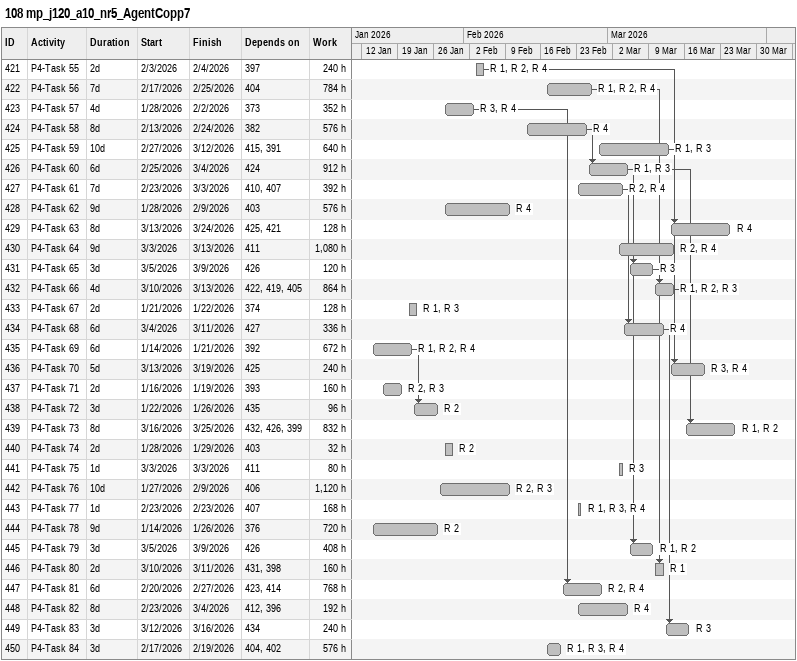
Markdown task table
108 mp_j120_a10_nr5_AgentCopp7

| ID | Task | Duration | Start | Finish | Predecessors | Resources | Work (h) |
|---|---|---|---|---|---|---|---|
| 421 | P4-Task 55 | 2d | 2026-02-03 | 2026-02-04 | 397 | R 1, R 2, R 4 | 240 |
| 422 | P4-Task 56 | 7d | 2026-02-17 | 2026-02-25 | 404 | R 1, R 2, R 4 | 784 |
| 423 | P4-Task 57 | 4d | 2026-01-28 | 2026-02-02 | 373 | R 3, R 4 | 352 |
| 424 | P4-Task 58 | 8d | 2026-02-13 | 2026-02-24 | 382 | R 4 | 576 |
| 425 | P4-Task 59 | 10d | 2026-02-27 | 2026-03-12 | 415, 391 | R 1, R 3 | 640 |
| 426 | P4-Task 60 | 6d | 2026-02-25 | 2026-03-04 | 424 | R 1, R 3 | 912 |
| 427 | P4-Task 61 | 7d | 2026-02-23 | 2026-03-03 | 410, 407 | R 2, R 4 | 392 |
| 428 | P4-Task 62 | 9d | 2026-01-28 | 2026-02-09 | 403 | R 4 | 576 |
| 429 | P4-Task 63 | 8d | 2026-03-13 | 2026-03-24 | 425, 421 | R 4 | 128 |
| 430 | P4-Task 64 | 9d | 2026-03-03 | 2026-03-13 | 411 | R 2, R 4 | 1080 |
| 431 | P4-Task 65 | 3d | 2026-03-05 | 2026-03-09 | 426 | R 3 | 120 |
| 432 | P4-Task 66 | 4d | 2026-03-10 | 2026-03-13 | 422, 419, 405 | R 1, R 2, R 3 | 864 |
| 433 | P4-Task 67 | 2d | 2026-01-21 | 2026-01-22 | 374 | R 1, R 3 | 128 |
| 434 | P4-Task 68 | 6d | 2026-03-04 | 2026-03-11 | 427 | R 4 | 336 |
| 435 | P4-Task 69 | 6d | 2026-01-14 | 2026-01-21 | 392 | R 1, R 2, R 4 | 672 |
| 436 | P4-Task 70 | 5d | 2026-03-13 | 2026-03-19 | 425 | R 3, R 4 | 240 |
| 437 | P4-Task 71 | 2d | 2026-01-16 | 2026-01-19 | 393 | R 2, R 3 | 160 |
| 438 | P4-Task 72 | 3d | 2026-01-22 | 2026-01-26 | 435 | R 2 | 96 |
| 439 | P4-Task 73 | 8d | 2026-03-16 | 2026-03-25 | 432, 426, 399 | R 1, R 2 | 832 |
| 440 | P4-Task 74 | 2d | 2026-01-28 | 2026-01-29 | 403 | R 2 | 32 |
| 441 | P4-Task 75 | 1d | 2026-03-03 | 2026-03-03 | 411 | R 3 | 80 |
| 442 | P4-Task 76 | 10d | 2026-01-27 | 2026-02-09 | 406 | R 2, R 3 | 1120 |
| 443 | P4-Task 77 | 1d | 2026-02-23 | 2026-02-23 | 407 | R 1, R 3, R 4 | 168 |
| 444 | P4-Task 78 | 9d | 2026-01-14 | 2026-01-26 | 376 | R 2 | 720 |
| 445 | P4-Task 79 | 3d | 2026-03-05 | 2026-03-09 | 426 | R 1, R 2 | 408 |
| 446 | P4-Task 80 | 2d | 2026-03-10 | 2026-03-11 | 431, 398 | R 1 | 160 |
| 447 | P4-Task 81 | 6d | 2026-02-20 | 2026-02-27 | 423, 414 | R 2, R 4 | 768 |
| 448 | P4-Task 82 | 8d | 2026-02-23 | 2026-03-04 | 412, 396 | R 4 | 192 |
| 449 | P4-Task 83 | 3d | 2026-03-12 | 2026-03-16 | 434 | R 3 | 240 |
| 450 | P4-Task 84 | 3d | 2026-02-17 | 2026-02-19 | 404, 402 | R 1, R 3, R 4 | 576 |
